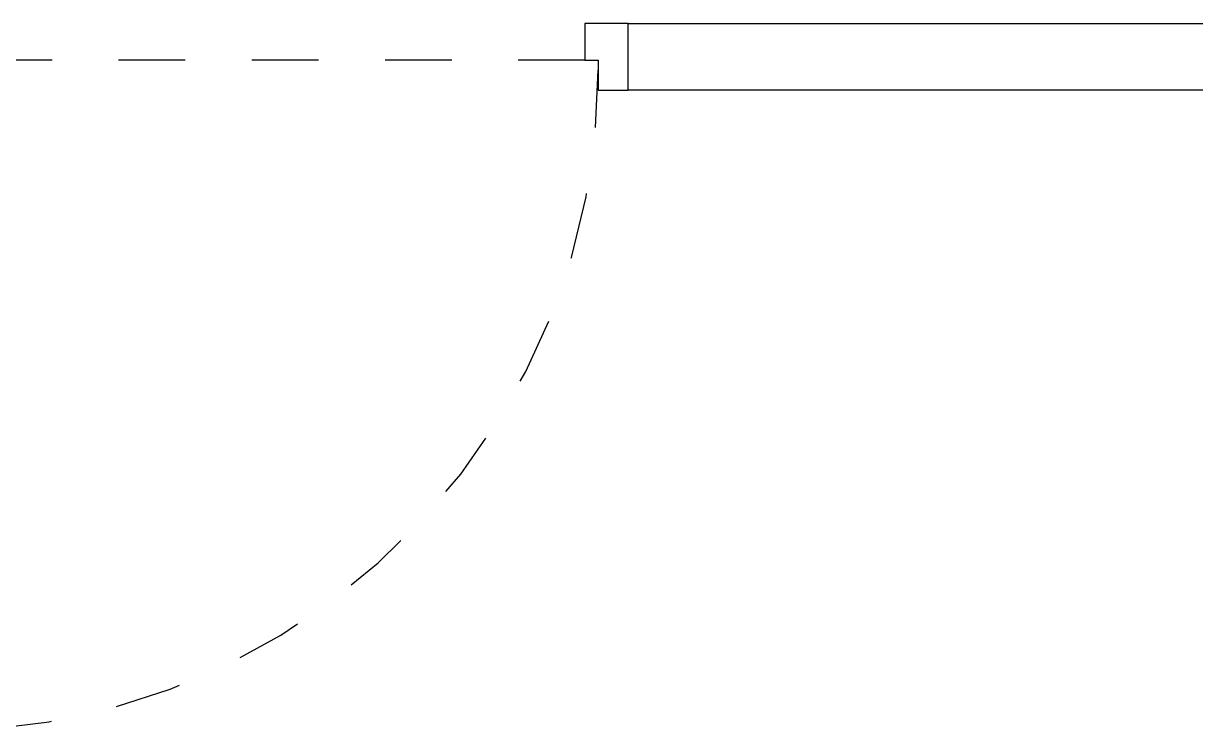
# Model space of a CAD drawing. Header units: metres. Extents: x -8 to 211, y -5 to 120.
# Drawn here: x 169.783 to 171.543, y 95.589 to 96.649 of the extents above; entities that cross this region are included whole.
import ezdxf

# ---------------------------------------------------------------- set-up
doc = ezdxf.new("R2010")
doc.units = ezdxf.units.M
doc.header["$LTSCALE"] = 0.8
doc.header["$MEASUREMENT"] = 0
doc.linetypes.add('CACHÉ', pattern=[0.25, 0.125, -0.125])
doc.layers.get('0').update_dxf_attribs({"linetype": 'CONTINUOUS'})
doc.layers.add('A_MURS_CLOI', color=7, linetype='CONTINUOUS')
doc.layers.add('A_PORT', color=7, linetype='CONTINUOUS')

# ---------------------------------------------------------------- blocks, each defined once
blk = doc.blocks.new('POR-90D')
at = {"color": 0, "linetype": 'ByBlock'}
blk.add_line((-98.5, 5.5), (-6.5, 5.5), dxfattribs=at)
for points in [[(-8.5, 10), (-8.5, 106), (-4.5, 106), (-4.5, 10)], [(-98.5, 0), (-98.5, 5.5), (-100.5, 5.5), (-100.5, 10), (-105, 10), (-105, 0)], [(-6.5, 0), (-6.5, 5.5), (-4.5, 5.5), (-4.5, 10), (0, 10), (0, 0)]]:
    blk.add_lwpolyline(points, close=True)
blk.add_arc((-1.3, 7.06), 99.2, 94.1611, 180.0367, dxfattribs=at)

msp = doc.modelspace()

# ---------------------------------------------------------------- linework, layer by layer
at = {"layer": 'A_MURS_CLOI', "color": 8}
msp.add_lwpolyline([(170.691, 96.6495), (174.2912, 96.6495), (174.2912, 96.5494), (170.691, 96.5495), (170.691, 96.6495)], dxfattribs=at)

# ---------------------------------------------------------------- block references
at = {"layer": 'A_PORT', "color": 8, "linetype": 'CACHÉ', "xscale": 0.009999999999990905, "yscale": 0.009999999999990905, "zscale": 0.009999999999990905, "rotation": 180}
msp.add_blockref('POR-90D', (169.641, 96.6495), dxfattribs=at)

doc.saveas('drawing.dxf')
